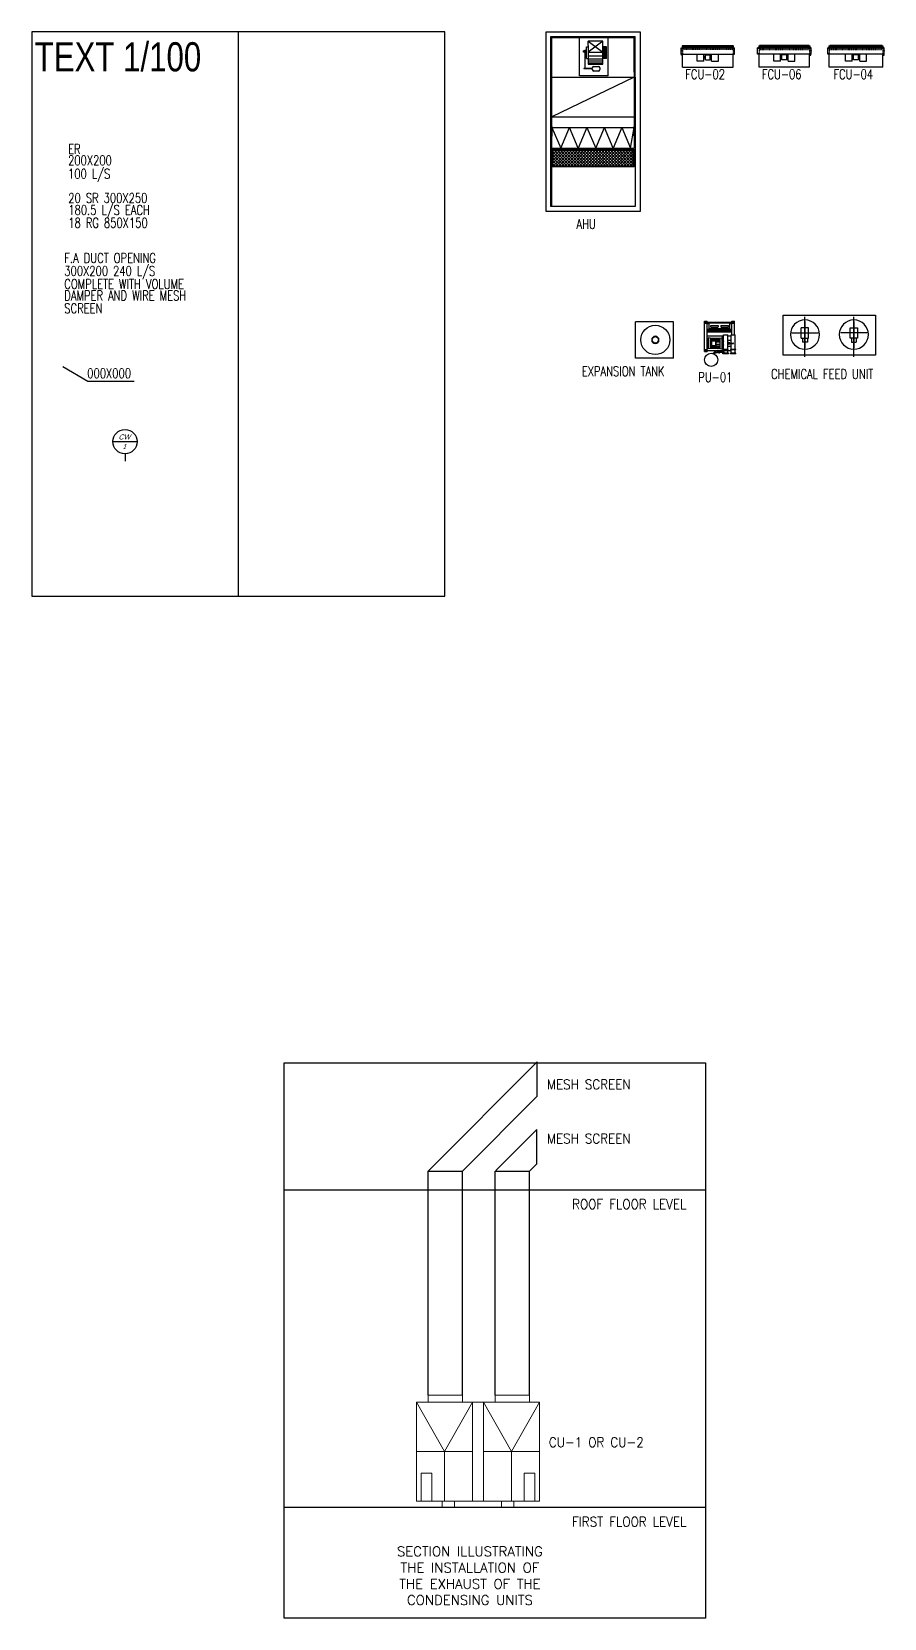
# Model space of a CAD drawing. Header units: millimetres. Extents: x 259256 to 648017, y 366981 to 480499.
# Drawn here: x 313254 to 330791, y 375860 to 408483 of the extents above; entities that cross this region are included whole.
import ezdxf
from ezdxf.enums import TextEntityAlignment as Align

# ---------------------------------------------------------------- set-up
doc = ezdxf.new("R2010")
doc.units = ezdxf.units.MM
for name, pattern in [('DSH1', [0.101, 0.067, -0.034]), ('MH-oof annex$0$HIDDEN', [9.525, 6.35, -3.175]), ('MH-oof annex$0$HIDDEN2', [0.1875, 0.125, -0.0625])]:
    doc.linetypes.add(name, pattern=pattern)
doc.layers.get('0').update_dxf_attribs({"color": 254})
for name, color, linetype in [('40-REFERENCE-DRAWINGS-0-35', 40, 'Continuous'), ('F-TEXT', 2, 'Continuous'), ('HVAC-TEXT', 2, 'Continuous'), ('M-HVAC-RETN', 82, 'Continuous'), ('MEQUIP', 2, 'Continuous'), ('MH-RISER$0$M-ANNO-KEYN', 10, 'Continuous')]:
    doc.layers.add(name, color=color, linetype=linetype)
doc.layers.add('rc-côtes', color=254, linetype='Continuous', lineweight=9)
doc.styles.add('Arch-Dim', font='simplex.shx', dxfattribs={"width": 0.75})
doc.styles.add('MH-RISER$0$MLEROY80', font='stencil', dxfattribs={"oblique": 20, "height": 210})
doc.styles.add('QC-SEC', font='romans.shx')
doc.styles.add('STENCIL', font='stencil.shx')

# ---------------------------------------------------------------- blocks, each defined once
blk = doc.blocks.new('AHU .5')
at = {"layer": 'MEQUIP'}
h = blk.add_hatch(dxfattribs=at)
h.set_pattern_fill('ANSI37', color=0, scale=400, style=0)
h.set_pattern_definition([(225, (1739.87, 2489.865), (-30.37914, 30.37914), []), (135, (1739.87, 2489.865), (30.37914, 30.37914), [])])
h.paths.add_polyline_path([(-825, -958), (825, -958), (825, -637), (-825, -637)])
at = {"layer": 'MEQUIP', "color": 12}
for p, q in [((-868, 1701), (867, 1701)), ((-868, 979), (-868, 1701)), ((-846, 979), (-846, 1679)), ((-846, 1679), (846, 1679)), ((-283, 1679), (308, 1679)), ((-283, 895), (-283, 1679)), ((308, 895), (308, 1679)), ((846, 968), (846, 1679)), ((867, 866), (867, 1701)), ((-194, 1379), (-194, 1411)), ((-138, 1410), (-194, 1410)), ((-138, 1379), (-194, 1379)), ((-169, 1432), (-169, 1047)), ((-138, 1252), (-138, 1487)), ((-138, 1487), (-101, 1487)), ((-101, 1516), (-101, 1605)), ((202, 1605), (-101, 1605)), ((202, 1605), (-101, 1381)), ((-101, 1605), (202, 1381)), ((-101, 1516), (-101, 1136)), ((-101, 1381), (202, 1381)), ((-101, 1306), (202, 1306)), ((202, 1516), (202, 1605)), ((202, 1136), (202, 1516)), ((279, 1487), (202, 1487)), ((228, 1252), (228, 1487)), ((255, 1252), (255, 1487)), ((279, 1252), (279, 1487)), ((-188, 1047), (-188, 1040)), ((-17, 1047), (-188, 1047)), ((-17, 1040), (-188, 1040)), ((-138, 1252), (-101, 1252)), ((-101, 1242), (202, 1242)), ((-101, 1200), (202, 1200)), ((-101, 1163), (202, 1163)), ((-101, 1140), (202, 1140)), ((-101, 1136), (202, 1136)), ((-17, 1022), (-17, 1057)), ((12, 1086), (109, 1086)), ((109, 993), (12, 993)), ((138, 1057), (138, 1022)), ((279, 1252), (202, 1252)), ((-846, 866), (846, 866)), ((-846, 866), (846, 866)), ((846, 866), (-846, 53)), ((308, 895), (-283, 895)), ((-846, 53), (846, 53)), ((-846, -167), (846, -167)), ((-846, -167), (-666, -594)), ((-666, -594), (-487, -167)), ((-307, -594), (-487, -167)), ((-127, -167), (-307, -594)), ((-127, -167), (53, -594)), ((53, -594), (233, -167)), ((412, -594), (233, -167)), ((592, -167), (412, -594)), ((592, -167), (772, -594)), ((772, -594), (846, -167)), ((-846, -594), (846, -594)), ((-846, -615), (846, -615)), ((-846, -615), (846, -615)), ((-825, -637), (825, -637)), ((-825, -958), (-825, -637)), ((825, -958), (825, -637)), ((-825, -958), (825, -958))]:
    blk.add_line(p, q, dxfattribs=at)
at = {"layer": 'MEQUIP', "color": 2}
blk.add_lwpolyline([(968, 1801), (968, -1893), (-968, -1893), (-968, 1801)], close=True, dxfattribs=at)
at = {"layer": 'MEQUIP', "color": 12}
for points in [[(-846, 866), (-846, 1679), (846, 1679), (846, 866)], [(867, 866), (867, 866), (867, -1793), (-868, -1793), (-868, 1468)], [(846, 1094), (846, 843)], [(-846, -1793), (-846, 866)], [(846, 866), (846, -325)], [(-846, -325), (-846, 488)], [(-846, -145), (-846, -346)], [(-846, -594), (-846, -167)], [(846, -346), (846, -145)], [(846, -167), (846, -594)], [(846, -615), (846, -980), (-846, -980), (-846, -615)]]:
    blk.add_lwpolyline(points, dxfattribs=at)
for centre, major_axis, start_param, end_param in [((12, 1057), (-20.5, 20.5), -0.785398, 0.785398), ((12, 1022), (-20.5, 20.5), 0.785398, 2.356194), ((109, 1057), (20.5, 20.5), 5.497787, 7.068583), ((109, 1022), (20.5, 20.5), 3.926991, 5.497787)]:
    blk.add_ellipse(centre, major_axis=major_axis, ratio=1, start_param=start_param, end_param=end_param, dxfattribs=at)
blk = doc.blocks.new('fcu-04')
at = {"layer": 'MEQUIP', "color": 1}
for p, q in [((98638, 19283), (99694, 19283)), ((98638, 19276), (98657, 19283)), ((98638, 19276), (98657, 19270)), ((98638, 19263), (98657, 19270)), ((98638, 19263), (98657, 19257)), ((98638, 19257), (99694, 19257)), ((99675, 19293), (98657, 19293)), ((98657, 19283), (98657, 19293)), ((98657, 19270), (99675, 19270)), ((99675, 19257), (98657, 19257)), ((98657, 19257), (98657, 19245)), ((99675, 19283), (99675, 19293)), ((99694, 19276), (99675, 19283)), ((99694, 19276), (99675, 19270)), ((99694, 19263), (99675, 19270)), ((99694, 19263), (99675, 19257)), ((99675, 19257), (99675, 19245)), ((99716, 19245), (98616, 19245)), ((98616, 19113), (98616, 19245)), ((99716, 19113), (98616, 19113)), ((98647, 18843), (98647, 19113)), ((98948, 18968), (98948, 19113)), ((99087, 18968), (98948, 18968)), ((99087, 18968), (99087, 19113)), ((99087, 19062), (99115, 19062)), ((99087, 19034), (99115, 19034)), ((99115, 18998), (99115, 19098)), ((99217, 19098), (99115, 19098)), ((99217, 18998), (99115, 18998)), ((99217, 18998), (99217, 19098)), ((99245, 19062), (99217, 19062)), ((99245, 19034), (99217, 19034)), ((99245, 18968), (99245, 19113)), ((99245, 18968), (99383, 18968)), ((99383, 18968), (99383, 19113)), ((99685, 18843), (99685, 19113)), ((99696, 19094), (99696, 19113)), ((99696, 19094), (99710, 19094)), ((99710, 19094), (99710, 19113)), ((99716, 19113), (99716, 19245)), ((99685, 18843), (98647, 18843))]:
    blk.add_line(p, q, dxfattribs=at)
at = {"layer": 'MEQUIP', "color": 1, "linetype": 'DSH1'}
for p, q in [((98645, 19227), (99665, 19227)), ((98645, 19227), (98645, 19113)), ((98645, 19208), (99665, 19208)), ((99665, 19227), (99665, 19208)), ((99685, 19245), (99685, 19113)), ((99685, 19186), (99716, 19186)), ((99685, 19171), (99716, 19171)), ((99716, 19186), (99716, 19171))]:
    blk.add_line(p, q, dxfattribs=at)
at = {"layer": 'MEQUIP', "color": 1}
for centre in [(98627, 19234), (98627, 19125), (99705, 19234), (99705, 19125)]:
    blk.add_circle(centre, 5.69, dxfattribs=at)
blk = doc.blocks.new('121')
at = {"layer": 'MEQUIP', "color": 1}
for p, q in [((31933, 15563), (33096, 15563)), ((31933, 15431), (31933, 15563)), ((31933, 15431), (33096, 15431)), ((31939, 15412), (31939, 15431)), ((31953, 15412), (31939, 15412)), ((31953, 15412), (31953, 15431)), ((33074, 15600), (31955, 15600)), ((31955, 15594), (31974, 15600)), ((31955, 15594), (31974, 15587)), ((31955, 15581), (31974, 15587)), ((31955, 15581), (31974, 15574)), ((33074, 15574), (31955, 15574)), ((31965, 15160), (31965, 15431)), ((31974, 15610), (33055, 15610)), ((31974, 15600), (31974, 15610)), ((33055, 15587), (31974, 15587)), ((31974, 15574), (33055, 15574)), ((31974, 15574), (31974, 15563)), ((32297, 15286), (32297, 15431)), ((32436, 15286), (32436, 15431)), ((32436, 15380), (32463, 15380)), ((32436, 15352), (32463, 15352)), ((32463, 15416), (32566, 15416)), ((32463, 15316), (32463, 15416)), ((32566, 15316), (32566, 15416)), ((32593, 15380), (32566, 15380)), ((32593, 15352), (32566, 15352)), ((32593, 15286), (32593, 15431)), ((32732, 15286), (32732, 15431)), ((33055, 15600), (33055, 15610)), ((33074, 15594), (33055, 15600)), ((33074, 15594), (33055, 15587)), ((33074, 15581), (33055, 15587)), ((33074, 15581), (33055, 15574)), ((33055, 15574), (33055, 15563)), ((33065, 15160), (33065, 15431)), ((33096, 15431), (33096, 15563)), ((31965, 15160), (33065, 15160)), ((32436, 15286), (32297, 15286)), ((32463, 15316), (32566, 15316)), ((32593, 15286), (32732, 15286))]:
    blk.add_line(p, q, dxfattribs=at)
at = {"layer": 'MEQUIP', "color": 1, "linetype": 'DSH1'}
for p, q in [((31933, 15503), (31933, 15488)), ((31965, 15503), (31933, 15503)), ((31965, 15488), (31933, 15488)), ((31965, 15563), (31965, 15431)), ((33067, 15545), (31984, 15545)), ((31984, 15545), (31984, 15526)), ((33067, 15526), (31984, 15526)), ((33067, 15545), (33067, 15431))]:
    blk.add_line(p, q, dxfattribs=at)
at = {"layer": 'MEQUIP', "color": 1}
for centre in [(31944, 15552), (31944, 15442), (33085, 15552), (33085, 15442)]:
    blk.add_circle(centre, 5.69, dxfattribs=at)
blk = doc.blocks.new('MH-RISER$0$TAG00E')
for p, q in [((-5, 25), (5, 25)), ((0, 20), (0, 17))]:
    blk.add_line(p, q)
blk.add_circle((0, 25), 5)
at = {"style": 'MH-RISER$0$MLEROY80', "oblique": 20}
for tag, p in [('TAG_NAME', (-0.32, 25.87)), ('NO.', (-0.32, 21.9))]:
    blk.add_attdef(tag, text='', height=2.1, dxfattribs=at).set_placement(p, align=Align.CENTER)
blk = doc.blocks.new('MH-oof annex$0$SPUMP0A')
at = {"layer": 'MEQUIP', "color": 1}
for p, q in [((-574, 434), (-574, 424)), ((-574, 434), (-476, 434)), ((-574, 424), (-476, 424)), ((-569, 439), (-569, 434)), ((-569, 439), (-481, 439)), ((-569, 365), (-569, 355)), ((-569, 365), (-481, 365)), ((-569, 360), (-481, 360)), ((-569, 355), (-481, 355)), ((-562, 423), (-562, 365)), ((-562, 355), (-562, 88)), ((-487, 423), (-487, 365)), ((-50, 376), (-487, 376)), ((-487, 355), (-487, 252)), ((-423, 298), (-487, 298)), ((-481, 439), (-481, 434)), ((-481, 365), (-481, 355)), ((-476, 434), (-476, 424)), ((-435, 434), (-336, 434)), ((-435, 434), (-435, 424)), ((-435, 424), (-336, 424)), ((-430, 439), (-341, 439)), ((-430, 439), (-430, 434)), ((-430, 365), (-341, 365)), ((-430, 365), (-430, 355)), ((-430, 360), (-341, 360)), ((-430, 355), (-341, 355)), ((-423, 424), (-423, 365)), ((-423, 355), (-423, 88)), ((-348, 424), (-348, 412)), ((-348, 412), (-311, 412)), ((-348, 387), (-311, 387)), ((-348, 387), (-348, 365)), ((-348, 355), (-348, 88)), ((-348, 298), (-333, 298)), ((-341, 439), (-341, 434)), ((-341, 365), (-341, 355)), ((-336, 434), (-336, 424)), ((-333, 353), (-318, 353)), ((-333, 136), (-333, 353)), ((-328, 136), (-328, 353)), ((-323, 136), (-323, 353)), ((-307, 399), (-318, 399)), ((-318, 136), (-318, 353)), ((-280, 340), (-316, 343)), ((-305, 403), (-313, 410)), ((-305, 396), (-313, 388)), ((-302, 404), (-302, 415)), ((-302, 384), (-302, 395)), ((-291, 410), (-299, 403)), ((-291, 388), (-299, 396)), ((-287, 399), (-298, 399)), ((-293, 412), (-262, 411)), ((-293, 387), (-262, 386)), ((-278, 338), (-105, 338)), ((-278, 151), (-278, 338)), ((-278, 331), (-105, 331)), ((-278, 319), (-105, 319)), ((-278, 298), (-105, 298)), ((-248, 411), (-254, 411)), ((-248, 386), (-254, 386)), ((-248, 377), (-248, 420)), ((-248, 420), (-238, 420)), ((-248, 377), (-238, 377)), ((-243, 377), (-243, 420)), ((-238, 377), (-238, 420)), ((-208, 420), (-212, 417)), ((-198, 391), (-212, 417)), ((-193, 393), (-208, 420)), ((-201, 419), (-206, 417)), ((-191, 399), (-201, 419)), ((-193, 393), (-198, 391)), ((-191, 399), (-195, 396)), ((-105, 151), (-105, 338)), ((-103, 340), (-66, 343)), ((-64, 148), (-64, 341)), ((-64, 303), (-50, 303)), ((-50, 396), (-50, -161)), ((0, 396), (-50, 396)), ((0, 356), (-50, 356)), ((-45, 361), (-45, 391)), ((-5, 391), (-45, 391)), ((-5, 361), (-45, 361)), ((-5, 361), (-5, 391)), ((0, 396), (0, -161)), ((-487, 88), (-562, 88)), ((-550, 88), (-550, -161)), ((-456, 254), (-525, 249)), ((-456, 235), (-525, 240)), ((-500, 88), (-500, -161)), ((-50, 34), (-500, 34)), ((-50, 9), (-500, 9)), ((-487, 237), (-487, 88)), ((-487, 191), (-423, 191)), ((-487, 113), (-423, 113)), ((-348, 88), (-423, 88)), ((-333, 191), (-348, 191)), ((-348, 113), (-50, 113)), ((-333, 136), (-318, 136)), ((-280, 149), (-316, 146)), ((-278, 269), (-210, 269)), ((-210, 220), (-278, 220)), ((-105, 191), (-278, 191)), ((-105, 170), (-278, 170)), ((-105, 158), (-278, 158)), ((-105, 151), (-278, 151)), ((-210, 276), (-210, 213)), ((-206, 276), (-206, 213)), ((-136, 287), (-200, 287)), ((-136, 283), (-200, 283)), ((-200, 206), (-136, 206)), ((-200, 202), (-136, 202)), ((-130, 276), (-130, 213)), ((-126, 276), (-126, 213)), ((-126, 269), (-105, 269)), ((-105, 220), (-126, 220)), ((-103, 149), (-66, 146)), ((-64, 185), (-50, 185)), ((-500, -121), (-550, -121)), ((-500, -161), (-550, -161)), ((-545, -126), (-545, -156)), ((-545, -126), (-505, -126)), ((-545, -156), (-505, -156)), ((-505, -126), (-505, -156)), ((-50, -16), (-500, -16)), ((-462, -116), (-500, -116)), ((-50, -141), (-500, -141)), ((-462, -16), (-462, -129)), ((-87, -24), (-462, -24)), ((-87, -129), (-462, -129)), ((-87, -16), (-87, -129)), ((-50, -116), (-87, -116)), ((0, -121), (-50, -121)), ((0, -161), (-50, -161)), ((-45, -126), (-45, -156)), ((-5, -126), (-45, -126)), ((-5, -156), (-45, -156)), ((-5, -126), (-5, -156))]:
    blk.add_line(p, q, dxfattribs=at)
at = {"layer": 'MEQUIP', "color": 1, "linetype": 'MH-oof annex$0$HIDDEN'}
for p, q in [((-300, -49), (-437, -49)), ((-437, -49), (-437, -81)), ((-300, -81), (-437, -81)), ((-300, -81), (-300, -49)), ((-250, -81), (-250, -49)), ((-112, -49), (-250, -49)), ((-112, -81), (-250, -81)), ((-112, -49), (-112, -81))]:
    blk.add_line(p, q, dxfattribs=at)
at = {"layer": 'MEQUIP', "color": 1}
for centre, radius in [((-120, 546), 120), ((-302, 399), 15.5), ((-302, 399), 14), ((-302, 399), 4.5), ((-25, 376), 6.02), ((-525, -141), 6.02), ((-25, -141), 6.02)]:
    blk.add_circle(centre, radius, dxfattribs=at)
for centre, radius, start, end in [((-343, 399), 13.9, 112.8739, 246.7306), ((-316, 341), 2, 90, 180), ((-268, 398), 18.9, 222.4572, 137.3882), ((-280, 338), 2, 0, 90), ((-268, 398), 13.9, 293.2694, 67.1261), ((-230, 445), 34.2, 256.2271, 300.3907), ((-230, 445), 59.1, 262.0882, 300.3907), ((-226, 479), 67, 292.6285, 322.9839), ((-226, 479), 86.9, 294.0805, 326.6901), ((-103, 338), 2, 90, 180), ((-66, 341), 2, 360, 90), ((-525, 245), 4.69, 90, 270), ((-453, 245), 11.9, 229.3894, 130.6106), ((-456, 245), 9.38, 261.2925, 98.7075), ((-385, 245), 50, 138.5904, 221.4096), ((-385, 245), 50, 318.5904, 41.4096), ((-316, 148), 2, 180, 270), ((-280, 151), 2, 270, 360), ((-200, 276), 10.5, 90, 180), ((-200, 213), 10.5, 180, 270), ((-200, 276), 6.8, 90, 180), ((-200, 213), 6.8, 180, 270), ((-136, 276), 10.5, 0, 90), ((-136, 276), 6.8, 0, 90), ((-136, 213), 10.5, 270, 0), ((-136, 213), 6.8, 270, 0), ((-103, 151), 2, 180, 270), ((-66, 148), 2, 270, 0)]:
    blk.add_arc(centre, radius, start, end, dxfattribs=at)
blk = doc.blocks.new('A$C2EA612DB')
at = {"layer": 'MEQUIP', "color": 1, "linetype": 'Continuous'}
for p, q in [((357, 3512), (-463, 3512)), ((-463, 3512), (-463, 1612)), ((-100, 3336), (-100, 2794)), ((357, 1612), (357, 3512)), ((393, 3065), (-430, 3065)), ((-333, 3065), (209, 3065)), ((-207, 2990), (-207, 3141)), ((6, 3141), (-207, 3141)), ((6, 2990), (-207, 2990)), ((6, 3141), (6, 2990)), ((6, 3115), (88, 3115)), ((6, 3016), (88, 3016)), ((88, 3016), (88, 3115)), ((-100, 1788), (-100, 2330)), ((393, 2059), (-430, 2059)), ((-333, 2059), (209, 2059)), ((6, 2135), (-207, 2135)), ((-207, 2135), (-207, 1984)), ((-207, 1984), (6, 1984)), ((6, 1984), (6, 2135)), ((6, 2109), (88, 2109)), ((6, 2009), (88, 2009)), ((88, 2109), (88, 2009)), ((-463, 1612), (357, 1612))]:
    blk.add_line(p, q, dxfattribs=at)
for centre in [(-66, 3065), (-66, 2059)]:
    blk.add_circle(centre, 300, dxfattribs=at)
blk = doc.blocks.new('MH-oof annex$0$PIPUP')
at = {"color": 2}
blk.add_circle((0, 0), 0.5, dxfattribs=at)
blk = doc.blocks.new('A$C390C0F3E')
at = {"layer": 'MEQUIP', "color": 1, "linetype": 'Continuous'}
for p, q in [((690, 1054), (690, 1804)), ((1475, 1804), (690, 1804)), ((1475, 1054), (1475, 1804)), ((1475, 1054), (690, 1054))]:
    blk.add_line(p, q, dxfattribs=at)
blk.add_circle((1100, 1429), 300, dxfattribs=at)
at = {"layer": 'MEQUIP', "color": 1, "linetype": 'MH-oof annex$0$HIDDEN2'}
blk.add_circle((1100, 1429), 62.5, dxfattribs=at)
at = {"layer": 'MEQUIP', "color": 1, "linetype": 'Continuous', "xscale": -150, "yscale": 150, "zscale": 150, "rotation": 270}
blk.add_blockref('MH-oof annex$0$PIPUP', (1100, 1429), dxfattribs=at)
blk = doc.blocks.new('A$C07614B2F')
at = {"layer": 'rc-côtes', "color": 1}
for p, q in [((0, 0), (0, 1.637)), ((0, 1.637), (2.035, 1.637)), ((0.465, 0.819), (0, 1.637)), ((0.929, 1.637), (0.465, 0.819)), ((0.929, 0), (0.929, 1.637)), ((1.106, 0), (1.106, 1.637)), ((1.57, 0.819), (1.106, 1.637)), ((2.035, 1.637), (1.57, 0.819)), ((2.035, 1.637), (2.035, 0)), ((0, 0.819), (0.929, 0.819)), ((0.465, 0.819), (0.465, 0)), ((1.106, 0.819), (2.035, 0.819)), ((1.57, 0.819), (1.57, 0)), ((2.035, 0), (0, 0)), ((0.425, 0), (0.425, -0.1)), ((0.629, 0), (0.629, -0.1)), ((1.406, 0), (1.406, -0.1)), ((1.61, 0), (1.61, -0.1)), ((0.425, -0.1), (0.629, -0.1)), ((1.406, -0.1), (1.61, -0.1))]:
    blk.add_line(p, q, dxfattribs=at)
for points in [[(0.76, 1.637), (0.193, 1.637), (0.193, 1.748), (0.76, 1.748)], [(1.866, 1.637), (1.299, 1.637), (1.299, 1.748), (1.866, 1.748)], [(0.082, 0), (0.257, 0), (0.257, 0.462), (0.082, 0.462)], [(1.953, 0), (1.778, 0), (1.778, 0.462), (1.953, 0.462)]]:
    blk.add_lwpolyline(points, close=True, dxfattribs=at)
blk = doc.blocks.new('A$C69525F90')
at = {"layer": 'rc-côtes'}
blk.add_blockref('A$C07614B2F', (241313.93, -120733.654), dxfattribs=at)

msp = doc.modelspace()

# ---------------------------------------------------------------- linework, layer by layer
msp.add_line((317502, 408483), (317502, 396875))
at = {"color": 1, "ltscale": 0.5}
for p, q in [((318449, 384672), (327116, 384672)), ((318449, 378142), (327116, 378142))]:
    msp.add_line(p, q, dxfattribs=at)
msp.add_lwpolyline([(321751, 408483), (313254, 408483), (313254, 396875), (321751, 396875)], close=True)
msp.add_lwpolyline([(318449, 387280), (327116, 387280), (327116, 375860), (318449, 375860)], close=True, dxfattribs=at)
at = {"layer": 'HVAC-TEXT'}
msp.add_lwpolyline([(315360, 401294), (314411, 401294), (313896, 401591)], dxfattribs=at)
at = {"layer": 'M-HVAC-RETN'}
for p, q in [((323651, 387301), (321406, 385056)), ((323651, 386595), (323651, 387301)), ((323651, 386595), (322113, 385056)), ((323642, 385913), (322798, 385069)), ((323642, 385207), (323642, 385913)), ((321406, 380445), (321406, 385056)), ((321406, 385056), (322113, 385056)), ((322113, 380445), (322113, 385056)), ((322784, 380445), (322784, 385056)), ((322784, 385056), (323491, 385056)), ((323642, 385207), (323491, 385056)), ((323491, 380445), (323491, 385056))]:
    msp.add_line(p, q, dxfattribs=at)

# ---------------------------------------------------------------- block references
at = {"color": 1, "ltscale": 0.5, "xscale": 1246.191646191641, "yscale": 1246.191646191641, "zscale": 1246.191646191646}
msp.add_blockref('A$C69525F90', (-300402238, 150835537), dxfattribs=at)
at = {"layer": 'MEQUIP', "color": 0}
msp.add_blockref('AHU .5', (324801, 406682), dxfattribs=at)
at = {"layer": 'MEQUIP', "xscale": -1}
for name, p in [('fcu-04', (426327, 388909)), ('121', (362724, 392592))]:
    msp.add_blockref(name, p, dxfattribs=at)
at = {"layer": 'MEQUIP'}
msp.add_blockref('fcu-04', (229570, 388909), dxfattribs=at)
at = {"layer": 'MEQUIP', "color": 4, "xscale": -1, "rotation": 90}
msp.add_blockref('A$C2EA612DB', (332224, 402190), dxfattribs=at)
at = {"layer": 'MEQUIP', "color": 4}
msp.add_blockref('A$C390C0F3E', (324981, 400717), dxfattribs=at)
at = {"layer": 'MEQUIP', "extrusion": (0, 0, -1), "xscale": -1.125, "yscale": 1.125, "zscale": -1.125, "rotation": 180}
msp.add_blockref('MH-oof annex$0$SPUMP0A', (-327094, 402351), dxfattribs=at)
at = {"layer": 'MH-RISER$0$M-ANNO-KEYN', "xscale": 50, "yscale": 50, "zscale": 50.00000000000001}
msp.add_blockref('MH-RISER$0$TAG00E', (315173, 398805), dxfattribs=at).add_auto_attribs({'TAG_NAME': 'CW', 'NO.': '1'})

# ---------------------------------------------------------------- texts
at = {"layer": '40-REFERENCE-DRAWINGS-0-35', "lineweight": 35, "style": 'STENCIL', "width": 0.8}
msp.add_text('TEXT 1/100', height=600, dxfattribs=at).set_placement((313315, 407667))
at = {"layer": 'F-TEXT', "style": 'QC-SEC', "width": 0.9}
for s, p in [('MESH SCREEN', (323852, 386737)), ('MESH SCREEN', (323852, 385624)), ('ROOF FLOOR LEVEL', (324368, 384275)), ('FIRST FLOOR LEVEL', (324368, 377745))]:
    msp.add_text(s, height=200, dxfattribs=at).set_placement(p)
msp.add_text('CU-1 OR CU-2', height=200, dxfattribs=at).set_placement((323891, 379320), align=Align.BOTTOM_LEFT)
at = {"layer": 'F-TEXT', "ltscale": 0.5, "insert": (322267, 376734), "char_height": 200, "width": 3454.1, "attachment_point": 5, "style": 'QC-SEC'}
msp.add_mtext('SECTION ILLUSTRATING THE INSTALLATION OF THE EXHAUST OF THE CONDENSING UNITS', dxfattribs=at)
at = {"layer": 'HVAC-TEXT', "style": 'Arch-Dim', "width": 0.75}
for s, p in [('FCU-02', (326697, 407509)), ('FCU-06', (328272, 407509)), ('FCU-04', (329745, 407509)), ('ER', (314002, 405972)), ('200X200', (314002, 405738)), ('100 L/S', (314002, 405462)), ('20 SR 300X250', (314006, 404965)), ('180.5 L/S EACH', (314006, 404718)), ('18 RG 850X150', (314006, 404454)), ('AHU', (324459, 404428)), ('F.A DUCT OPENING ', (313924, 403731)), ('300X200 240 L/S', (313924, 403464)), ('COMPLETE WITH VOLUME', (313924, 403196)), ('SCREEN', (313924, 402694)), ('DAMPER AND WIRE MESH', (313924, 402959)), ('EXPANSION TANK', (324568, 401402)), ('000X000', (314396, 401360)), ('PU-01', (326965, 401279)), ('CHEMICAL FEED UNIT', (328462, 401346))]:
    msp.add_text(s, height=200, dxfattribs=at).set_placement(p)

doc.saveas('drawing.dxf')
